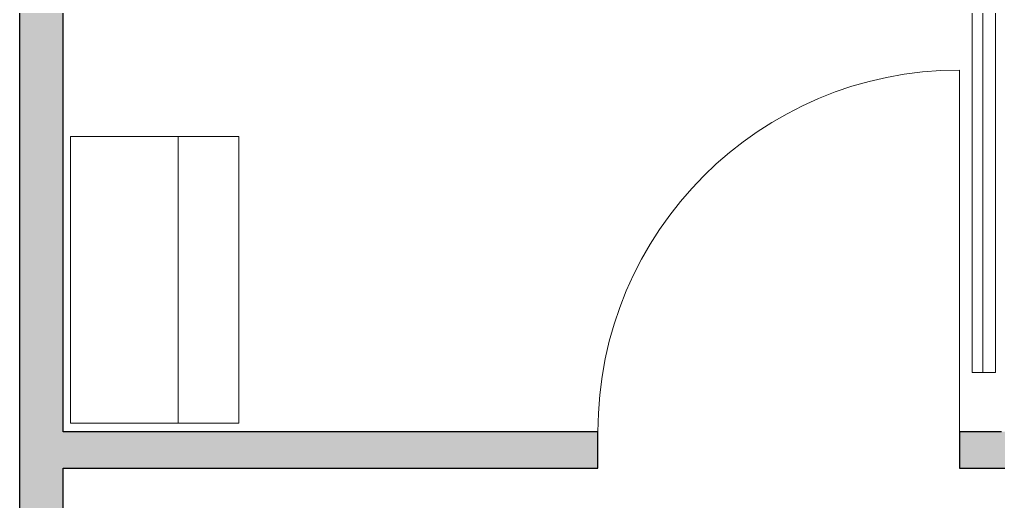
# Model space of a CAD drawing. Header units: millimetres. Extents: x 155927 to 326028, y -36033 to 97293.
# Drawn here: x 219977 to 222712, y 29665 to 31010 of the extents above; entities that cross this region are included whole.
import ezdxf

# ---------------------------------------------------------------- set-up
doc = ezdxf.new("R2010")
doc.units = ezdxf.units.MM
doc.header["$MEASUREMENT"] = 0
for name, color, linetype, lineweight in [('A-DOOR', 4, 'CONTINUOUS', 9), ('A-WALL-PATT', 7, 'CONTINUOUS', 9), ('I-FURN', 8, 'CONTINUOUS', 9), ('I-WALL', 7, 'CONTINUOUS', 9)]:
    doc.layers.add(name, color=color, linetype=linetype, lineweight=lineweight)

msp = doc.modelspace()

# ---------------------------------------------------------------- hatches: boundary and pattern name
at = {"layer": 'A-WALL-PATT'}
h = msp.add_hatch(color=256, dxfattribs=at)
h.paths.add_polyline_path([(220099.2, 28529.6), (220099.2, 33185.6), (219977.2, 33185.6), (219977.2, 28529.6)], flags=0)
h.paths.add_polyline_path([(220099.2, 34095.6), (220099.2, 34245.6), (219977.2, 34245.6), (219977.2, 34095.6)], flags=0)
h = msp.add_hatch(color=256, dxfattribs=at)
h.paths.add_polyline_path([(230705.8, 29757.6), (230738.8, 29757.6), (230738.8, 29859.6), (229310.9, 29859.6), (229310.9, 29757.6), (230573.1, 29757.6)], flags=0)
h.paths.add_polyline_path([(228300.9, 29757.6), (228300.9, 29859.6), (226618.5, 29859.6), (226618.5, 29757.6), (227843.5, 29757.6)], flags=0)
h.paths.add_polyline_path([(225608.5, 29757.6), (225608.5, 29859.6), (223950.1, 29859.6), (223950.1, 29757.6), (225417.2, 29757.6)], flags=0)
h.paths.add_polyline_path([(222940.1, 29757.6), (222940.1, 29859.6), (222603.1, 29859.6), (222603.1, 29757.6)], flags=0)
h.paths.add_polyline_path([(221593.1, 29757.6), (221593.1, 29859.6), (220099.2, 29859.6), (220099.2, 29757.6), (220564.5, 29757.6)], flags=0)

# ---------------------------------------------------------------- linework, layer by layer
at = {"layer": 'A-DOOR'}
msp.add_line((222603.1, 29859.6), (222603.1, 30869.6), dxfattribs=at)
msp.add_arc((222603.1, 29859.6), 1010, 90, 180, dxfattribs=at)
at = {"layer": 'I-FURN'}
for p, q in [((222639, 30025.2), (222639, 32425.2)), ((222669, 32425.2), (222669, 30025.2)), ((222669, 32425.2), (222669, 30025.2)), ((222704, 30025.2), (222704, 32425.2)), ((220419.9, 30683.6), (220119.9, 30683.6)), ((220119.9, 30683.6), (220119.9, 29883.6)), ((220419.9, 29883.6), (220419.9, 30683.6)), ((220589.9, 30683.6), (220419.9, 30683.6)), ((220589.9, 29883.6), (220589.9, 30683.6)), ((222669, 30025.2), (222639, 30025.2)), ((222669, 30025.2), (222704, 30025.2)), ((220119.9, 29883.6), (220419.9, 29883.6)), ((220419.9, 29883.6), (220589.9, 29883.6))]:
    msp.add_line(p, q, dxfattribs=at)
at = {"layer": 'I-WALL', "lineweight": 30}
for p, q in [((219977.2, 33185.6), (219977.2, 28529.6)), ((220099.2, 29859.6), (220099.2, 33185.6)), ((221593.1, 29859.6), (220099.2, 29859.6)), ((221593.1, 29757.6), (221593.1, 29859.6)), ((222720.6, 29859.6), (222603.1, 29859.6)), ((222603.1, 29859.6), (222603.1, 29757.6)), ((220099.2, 29757.6), (221593.1, 29757.6)), ((220099.2, 28529.6), (220099.2, 29757.6)), ((222603.1, 29757.6), (222940.1, 29757.6))]:
    msp.add_line(p, q, dxfattribs=at)

doc.saveas('drawing.dxf')
